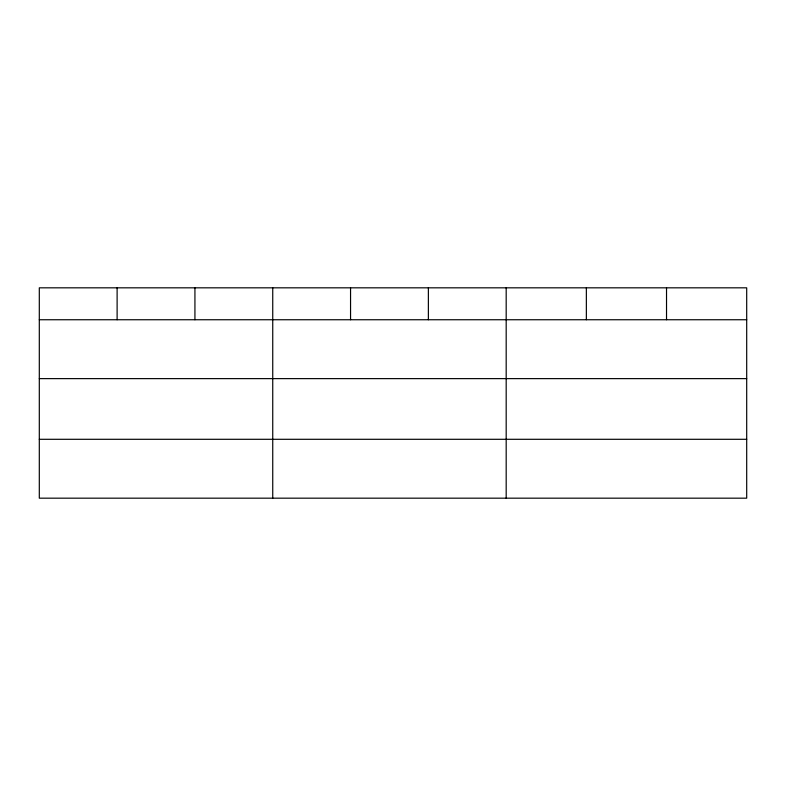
<?xml version="1.0" encoding="UTF-8"?>
<svg xmlns="http://www.w3.org/2000/svg" width="786" height="786" viewBox="0 0 786 786"><rect width="100%" height="100%" fill="white"/><g stroke="black" fill="none" stroke-linecap="round" stroke-linejoin="round"><path stroke-width="1.18" d="M746.7 378.626L746.7 287.823L39.3 287.823L39.3 498.177L746.7 498.177L746.7 378.626L39.3 378.626M39.3 319.745L746.7 319.745M39.3 439.295L746.7 439.295M666.528 287.823L666.528 319.745M586.356 287.823L586.356 319.745M506.184 287.823L506.184 498.177M428.37 287.823L428.37 319.745M350.556 287.823L350.556 319.745M272.742 287.823L272.742 498.177M194.928 287.823L194.928 319.745M117.114 287.823L117.114 319.745"/></g></svg>
